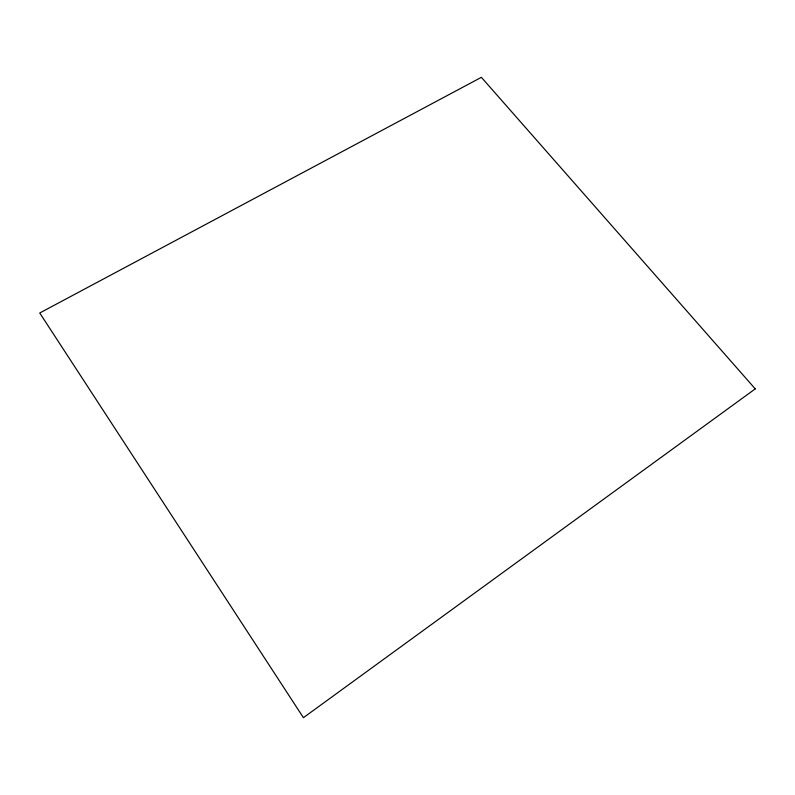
<?xml version="1.0" encoding="UTF-8"?>
<svg xmlns="http://www.w3.org/2000/svg" width="795" height="795" viewBox="0 0 795 795"><rect width="100%" height="100%" fill="white"/><g stroke="black" fill="none" stroke-linecap="round" stroke-linejoin="round"><path stroke-width="1.19" d="M755.25 388.874L303.422 717.676L39.75 312.991L481.382 77.324L755.25 388.874"/></g></svg>
